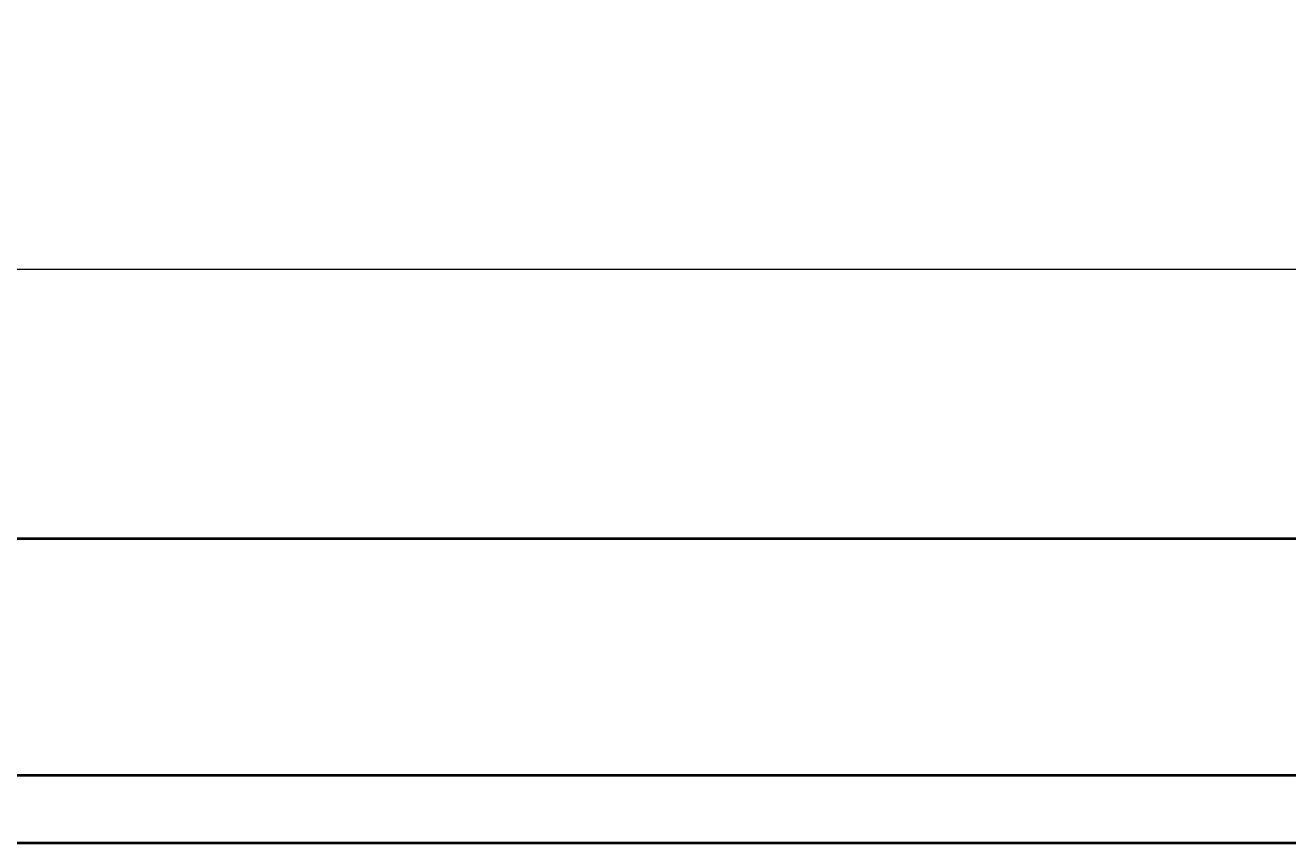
# Model space of a CAD drawing. Header units: millimetres. Extents: x 0 to 594, y 0 to 420.
# Drawn here: x 376.31 to 399.67, y 171.24 to 186.36 of the extents above; entities that cross this region are included whole.
import ezdxf

# ---------------------------------------------------------------- set-up
doc = ezdxf.new("R2010")
doc.units = ezdxf.units.MM
doc.styles.add('SLDTEXTSTYLE4', font='TXT', dxfattribs={"width": 0.7})
doc.dimstyles.new('SLDDIMSTYLE10', dxfattribs={"dimtxt": 3.5, "dimasz": 4.08, "dimexe": 0, "dimexo": 0.0625, "dimgap": 0.875, "dimtad": 1, "dimdec": 3, "dimlfac": 8, "dimrnd": 1e-09, "dimzin": 12, "dimdsep": 46, "dimtxsty": 'SLDTEXTSTYLE4', "dimsah": 1, "dimcen": 0.09, "dimadec": 0, "dimazin": 3, "dimtfac": 1, "dimtdec": 1, "dimtofl": 0, "dimtmove": 0, "dimatfit": 3, "dimfxl": 0, "dimfrac": 2, "dimtolj": 1, "dimtzin": 12, "dimarcsym": 0})

# ---------------------------------------------------------------- blocks, each defined once
blk = doc.blocks.new('_D_31')
at = {"color": 7, "linetype": 'Continuous', "lineweight": 0}
for p, q in [((360.954, 172.494), (360.954, 183.852)), ((460.954, 172.494), (460.954, 183.852)), ((360.954, 181.852), (460.954, 181.852))]:
    blk.add_line(p, q, dxfattribs=at)
at = {"color": 7, "linetype": 'Continuous', "lineweight": 18}
for points in [[(360.954, 181.852), (365.034, 181.344), (365.034, 182.36)], [(460.954, 181.852), (456.874, 182.36), (456.874, 181.344)]]:
    blk.add_solid(points, dxfattribs=at)
at = {"color": 7, "linetype": 'Continuous', "lineweight": 18, "insert": (408.652, 186.363), "char_height": 3.5, "attachment_point": 1, "style": 'SLDTEXTSTYLE4'}
blk.add_mtext('800', dxfattribs=at)

msp = doc.modelspace()

# ---------------------------------------------------------------- linework, layer by layer
at = {"color": 7, "linetype": 'Continuous', "lineweight": 35}
for p, q in [((357.828736, 176.868965), (464.078736, 176.868965)), ((360.953736, 172.493965), (460.953736, 172.493965)), ((360.953736, 171.243965), (460.953736, 171.243965))]:
    msp.add_line(p, q, dxfattribs=at)

# ---------------------------------------------------------------- dimensions: what is measured, and where the dimension line sits
at = {"color": 7, "linetype": 'Continuous', "lineweight": 18}
dim = msp.add_linear_dim(base=(460.953736, 181.851527), p1=(360.953736, 172.493965), p2=(460.953736, 172.493965), angle=0, dimstyle='SLDDIMSTYLE10', dxfattribs=at)
dim.commit()
dim.dimension.update_dxf_attribs({"geometry": '_D_31', "text_midpoint": (410.953736, 181.851527), "dimtype": 160})

doc.saveas('drawing.dxf')
